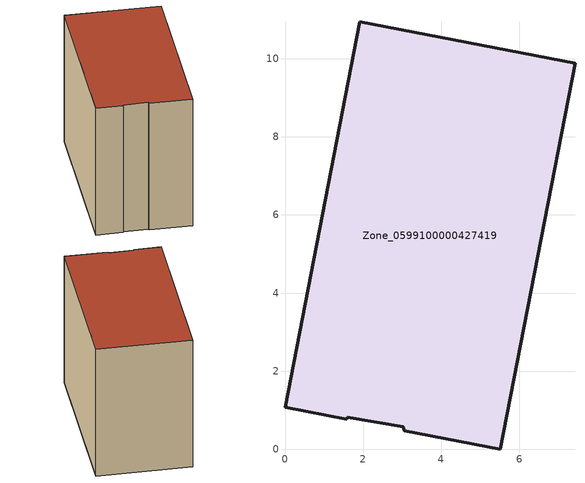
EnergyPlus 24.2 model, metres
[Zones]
Zone_0599100000427419
 floor ground (C_G): 3.02,0.58 1.59,0.81 1.58,0.76 0,1.07 1.92,10.95 7.42,9.88 5.51,0 3.05,0.48 z0
 wall outside (C_F): 7.42,9.88 1.92,10.95 0,1.07 1.58,0.76 1.59,0.81 3.02,0.58 3.05,0.48 5.51,0 7.42,9.88 z0:8.57
 roof outside (C_R): 1.59,0.81 3.02,0.58 3.05,0.48 5.51,0 7.42,9.88 1.92,10.95 0,1.07 1.58,0.76 z8.57
[BUILDING]
Pand.0599100000427419: North Axis=0; Terrain=City; Loads Convergence Tolerance Value=0.04; Temperature Convergence Tolerance Value=0.4; Solar Distribution=FullExterior; Maximum Number of Warmup Days=25; Minimum Number of Warmup Days=1
[Site:Location]
Rotterdam.The.Hague.AP_ZH_NLD Design_Conditions: Latitude=51.96; Longitude=4.45; Time Zone=1; Elevation=-4.5
[SITE:GROUNDTEMPERATURE:BUILDINGSURFACE]
18, 18, 18, 18, 18, 18, 18, 18, 18, 18, 18, 18
[MATERIAL] Thermal Absorptance=0.9; Solar Absorptance=0.7; Visible Absorptance=0.7
Name | Roughness | Thickness | Conductivity | Density | Specific Heat
G.TC.2006-2014 | MediumSmooth | 0.15 | 0.06 | 540 | 1210
F.TC.2006-2014 | Rough | 0.3 | 0.12 | 1920 | 840
R.TC.2006-2014 | MediumRough | 0.2 | 0.08 | 1500 | 1000
[CONSTRUCTION]
C_G: G.TC.2006-2014
C_F: F.TC.2006-2014
C_R: R.TC.2006-2014
[ZONE]
Zone_0599100000427419: Type=1; Multiplier=1; Ceiling Height=Autocalculate; Volume=Autocalculate; Floor Area=autocalculate; Part of Total Floor Area=Yes
[ZONEINFILTRATION:DESIGNFLOWRATE]
Infil_Zone_0599100000427419: Zone or ZoneList or Space or SpaceList=Zone_0599100000427419; Schedule=AlwaysOn; Design Flow Rate Calculation Method=Flow/Area; Flow Rate per Floor Area=0.0015; Constant Term Coefficient=1; Temperature Term Coefficient=0; Velocity Term Coefficient=0; Velocity Squared Term Coefficient=0
[HVACTEMPLATE:ZONE:IDEALLOADSAIRSYSTEM]
Zone_0599100000427419: Maximum Heating Supply Air Temperature=50; Minimum Cooling Supply Air Temperature=13; Maximum Heating Supply Air Humidity Ratio=0.0156; Minimum Cooling Supply Air Humidity Ratio=0.0077; Heating Limit=NoLimit; Cooling Limit=NoLimit; Dehumidification Control Type=ConstantSensibleHeatRatio; Cooling Sensible Heat Ratio=0.7; Dehumidification Setpoint=60; Humidification Control Type=None; Humidification Setpoint=30; Outdoor Air Method=None; Outdoor Air Flow Rate per Person=0.00944; Outdoor Air Flow Rate per Zone Floor Area=0; Outdoor Air Flow Rate per Zone=0; Demand Controlled Ventilation Type=None; Outdoor Air Economizer Type=NoEconomizer; Heat Recovery Type=None; Sensible Heat Recovery Effectiveness=0.7; Latent Heat Recovery Effectiveness=0.65
[ZONECONTROL:THERMOSTAT]
ThermostatControl_Zone_0599100000427419: Zone or ZoneList=Zone_0599100000427419; Control Type Schedule=DualSetpointControlType; Control 1=Thermostat_Zone_0599100000427419; Temperature Difference Between Cutout And Setpoint=0
[THERMOSTATSETPOINT:DUALSETPOINT]
Thermostat_Zone_0599100000427419: Heating Setpoint Temperature Schedule=HeatingSetpoint_Zone_0599100000427419; Cooling Setpoint Temperature Schedule=CoolingSetpoint_Zone_0599100000427419
[SCHEDULE:COMPACT]
HeatingSetpoint_Zone_0599100000427419: Through: 12/31, For: AllDays, Until: 24:00, 21
CoolingSetpoint_Zone_0599100000427419: Through: 12/31, For: AllDays, Until: 24:00, 24
DualSetpointControlType: Through: 12/31, For: AllDays, Until: 24:00, 4
AlwaysOn: Through: 12/31, For: AllDays, Until: 24:00, 1
